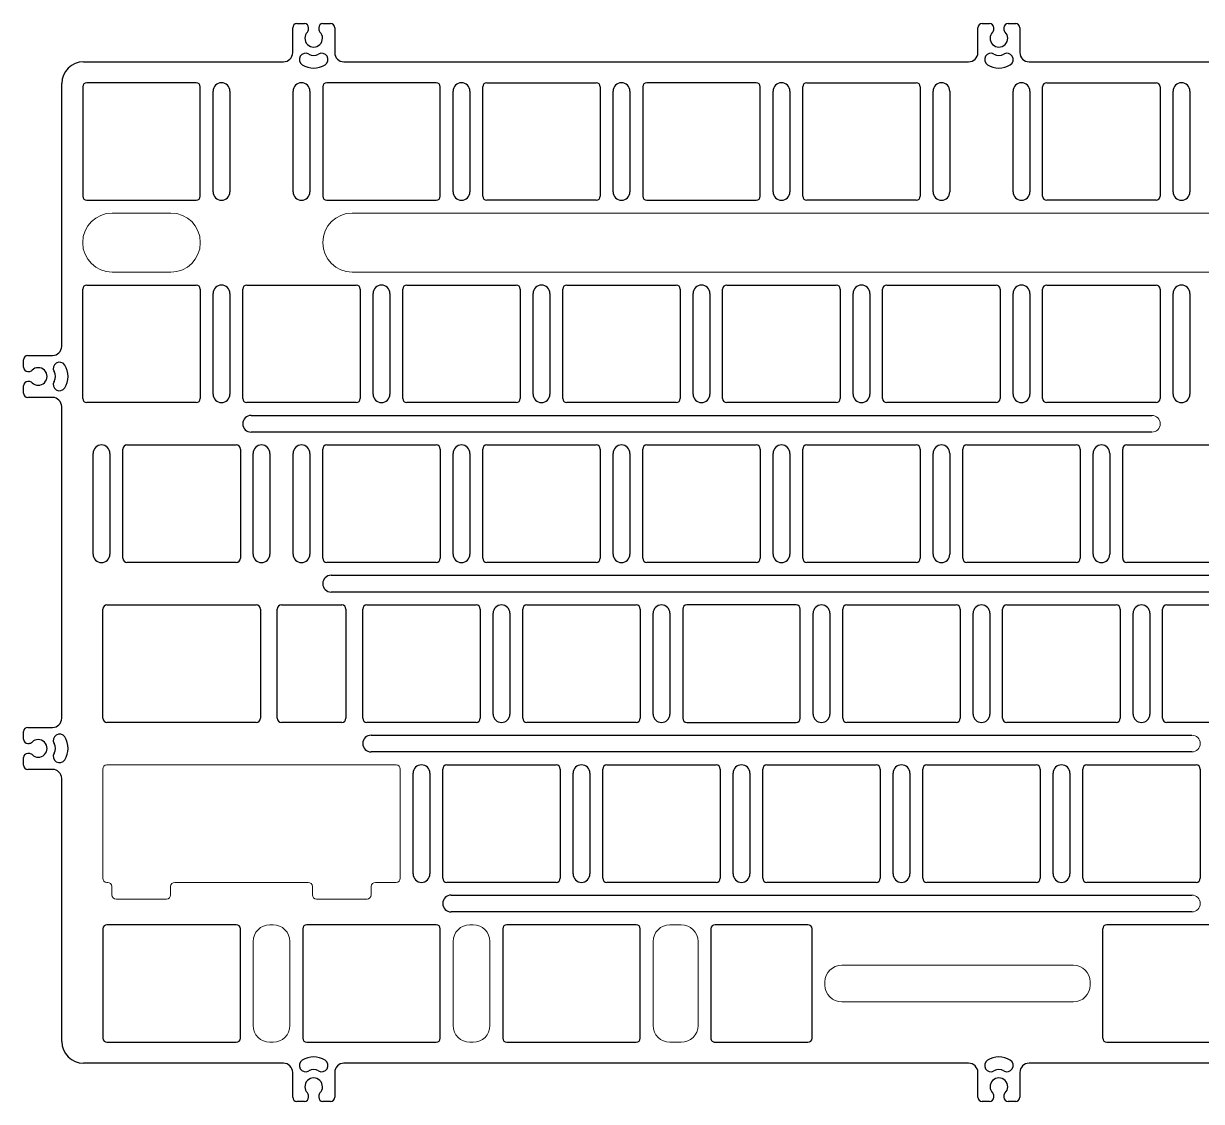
# Model space of a CAD drawing. Header units: millimetres. Extents: x 11762 to 12076, y -129 to 43.
# Drawn here: x 11761.9 to 11902.2, y -85.2 to 43.2 of the extents above; entities that cross this region are included whole.
import ezdxf

# ---------------------------------------------------------------- set-up
doc = ezdxf.new("R2010")
doc.units = ezdxf.units.MM
doc.layers.add('标注', color=3, linetype='Continuous', lineweight=9)

# ---------------------------------------------------------------- blocks, each defined once
blk = doc.blocks.new('zsjrkk')
at = {"color": 7}
for p, q in [((45276.96, -5379.82), (45311.39, -5379.82)), ((45276.46, -5380.32), (45276.46, -5393.32)), ((45311.89, -5380.32), (45311.89, -5393.32)), ((45276.96, -5393.82), (45277.05, -5393.82)), ((45285.05, -5393.82), (45300.93, -5393.82)), ((45308.93, -5393.82), (45311.39, -5393.82)), ((45277.55, -5394.32), (45277.55, -5395.32)), ((45284.55, -5394.32), (45284.55, -5395.32)), ((45301.43, -5394.32), (45301.43, -5395.32)), ((45308.43, -5394.32), (45308.43, -5395.32)), ((45278.05, -5395.82), (45284.05, -5395.82)), ((45301.93, -5395.82), (45307.93, -5395.82))]:
    blk.add_line(p, q, dxfattribs=at)
for centre, start, end in [((45276.96, -5380.32), 90, 180), ((45311.39, -5380.32), 0, 90), ((45276.96, -5393.32), 180, 270), ((45277.05, -5394.32), 0, 90), ((45285.05, -5394.32), 90, 180), ((45300.93, -5394.32), 0, 90), ((45308.93, -5394.32), 90, 180), ((45311.39, -5393.32), 270, 0), ((45278.05, -5395.32), 180, 270), ((45284.05, -5395.32), 270, 0), ((45301.93, -5395.32), 180, 270), ((45307.93, -5395.32), 270, 0)]:
    blk.add_arc(centre, 0.5, start, end, dxfattribs=at)

msp = doc.modelspace()

# ---------------------------------------------------------------- linework, layer by layer
at = {"color": 7, "linetype": 'Continuous'}
for p, q in [((11793.95, 39.72), (11793.95, 42.67)), ((11794.45, 43.17), (11795.35, 43.17)), ((11795.85, 42.51), (11795.85, 42.67)), ((11797.05, 42.67), (11797.05, 42.51)), ((11797.55, 43.17), (11798.45, 43.17)), ((11798.95, 42.67), (11798.95, 39.72)), ((11875.54, 39.72), (11875.54, 42.67)), ((11876.04, 43.17), (11876.94, 43.17)), ((11877.44, 42.51), (11877.44, 42.67)), ((11878.64, 42.67), (11878.64, 42.51)), ((11879.14, 43.17), (11880.04, 43.17)), ((11880.54, 42.67), (11880.54, 39.72)), ((11769.05, 38.62), (11792.85, 38.62)), ((11800.05, 38.62), (11874.44, 38.62)), ((11881.64, 38.62), (11956.02, 38.62)), ((11766.45, 4.71), (11766.45, 36.02)), ((11768.95, 35.62), (11768.95, 22.62)), ((11782.45, 36.12), (11769.45, 36.12)), ((11782.95, 22.62), (11782.95, 35.62)), ((11797.53, 35.62), (11797.53, 22.62)), ((11811.03, 36.12), (11798.03, 36.12)), ((11811.53, 22.62), (11811.53, 35.62)), ((11816.58, 22.62), (11816.58, 35.62)), ((11817.08, 36.12), (11830.08, 36.12)), ((11830.58, 35.62), (11830.58, 22.62)), ((11835.63, 35.62), (11835.63, 22.62)), ((11849.13, 36.12), (11836.13, 36.12)), ((11849.63, 22.62), (11849.63, 35.62)), ((11854.68, 22.62), (11854.68, 35.62)), ((11855.18, 36.12), (11868.18, 36.12)), ((11868.68, 35.62), (11868.68, 22.62)), ((11883.25, 22.62), (11883.25, 35.62)), ((11883.75, 36.12), (11896.75, 36.12)), ((11897.25, 35.62), (11897.25, 22.62)), ((11769.45, 22.12), (11782.45, 22.12)), ((11798.03, 22.12), (11811.03, 22.12)), ((11830.08, 22.12), (11817.08, 22.12)), ((11836.13, 22.12), (11849.13, 22.12)), ((11868.18, 22.12), (11855.18, 22.12)), ((11896.75, 22.12), (11883.75, 22.12)), ((11768.95, -1.48), (11768.95, 11.52)), ((11769.45, 12.02), (11782.45, 12.02)), ((11782.95, 11.52), (11782.95, -1.48)), ((11788, -1.48), (11788, 11.52)), ((11788.5, 12.02), (11801.5, 12.02)), ((11802, 11.52), (11802, -1.48)), ((11807.05, -1.48), (11807.05, 11.52)), ((11807.55, 12.02), (11820.55, 12.02)), ((11821.05, 11.52), (11821.05, -1.48)), ((11826.1, -1.48), (11826.1, 11.52)), ((11826.6, 12.02), (11839.6, 12.02)), ((11840.1, 11.52), (11840.1, -1.48)), ((11845.15, -1.48), (11845.15, 11.52)), ((11845.65, 12.02), (11858.65, 12.02)), ((11859.15, 11.52), (11859.15, -1.48)), ((11864.2, -1.48), (11864.2, 11.52)), ((11864.7, 12.02), (11877.7, 12.02)), ((11878.2, 11.52), (11878.2, -1.48)), ((11883.25, -1.48), (11883.25, 11.52)), ((11883.75, 12.02), (11896.75, 12.02)), ((11897.25, 11.52), (11897.25, -1.48)), ((11761.9, 2.23), (11761.9, 3.13)), ((11762.4, 3.63), (11765.35, 3.63)), ((11762.4, 1.73), (11762.56, 1.73)), ((11761.9, -0.87), (11761.9, 0.03)), ((11762.56, 0.53), (11762.4, 0.53)), ((11765.35, -1.37), (11762.4, -1.37)), ((11766.45, -39.59), (11766.45, -2.46)), ((11782.45, -1.98), (11769.45, -1.98)), ((11801.5, -1.98), (11788.5, -1.98)), ((11820.55, -1.98), (11807.55, -1.98)), ((11839.6, -1.98), (11826.6, -1.98)), ((11858.65, -1.98), (11845.65, -1.98)), ((11877.7, -1.98), (11864.7, -1.98)), ((11896.75, -1.98), (11883.75, -1.98)), ((11773.72, -20.53), (11773.72, -7.53)), ((11774.22, -7.03), (11787.22, -7.03)), ((11787.72, -7.53), (11787.72, -20.53)), ((11797.53, -20.53), (11797.53, -7.53)), ((11798.03, -7.03), (11811.03, -7.03)), ((11811.53, -7.53), (11811.53, -20.53)), ((11816.58, -20.53), (11816.58, -7.53)), ((11817.08, -7.03), (11830.08, -7.03)), ((11830.58, -7.53), (11830.58, -20.53)), ((11835.63, -20.53), (11835.63, -7.53)), ((11836.13, -7.03), (11849.13, -7.03)), ((11849.63, -7.53), (11849.63, -20.53)), ((11854.68, -20.53), (11854.68, -7.53)), ((11855.18, -7.03), (11868.18, -7.03)), ((11868.68, -7.53), (11868.68, -20.53)), ((11873.73, -20.53), (11873.73, -7.53)), ((11874.23, -7.03), (11887.23, -7.03)), ((11887.73, -7.53), (11887.73, -20.53)), ((11892.78, -20.53), (11892.78, -7.53)), ((11893.28, -7.03), (11906.28, -7.03)), ((11787.22, -21.03), (11774.22, -21.03)), ((11811.03, -21.03), (11798.03, -21.03)), ((11830.08, -21.03), (11817.08, -21.03)), ((11849.13, -21.03), (11836.13, -21.03)), ((11868.18, -21.03), (11855.18, -21.03)), ((11887.23, -21.03), (11874.23, -21.03)), ((11906.28, -21.03), (11893.28, -21.03)), ((11771.34, -39.58), (11771.34, -26.58)), ((11771.84, -26.08), (11789.6, -26.08)), ((11790.1, -26.58), (11790.1, -39.58)), ((11792.1, -39.58), (11792.1, -26.58)), ((11792.6, -26.08), (11799.79, -26.08)), ((11800.29, -26.58), (11800.29, -39.58)), ((11802.29, -39.58), (11802.29, -26.58)), ((11802.79, -26.08), (11815.79, -26.08)), ((11816.29, -26.58), (11816.29, -39.58)), ((11821.34, -39.58), (11821.34, -26.58)), ((11821.84, -26.08), (11834.84, -26.08)), ((11835.34, -26.58), (11835.34, -39.58)), ((11840.39, -26.58), (11840.39, -39.58)), ((11853.89, -26.08), (11840.89, -26.08)), ((11854.39, -39.58), (11854.39, -26.58)), ((11859.44, -39.58), (11859.44, -26.58)), ((11859.94, -26.08), (11872.94, -26.08)), ((11873.44, -26.58), (11873.44, -39.58)), ((11878.49, -39.58), (11878.49, -26.58)), ((11878.99, -26.08), (11891.99, -26.08)), ((11892.49, -26.58), (11892.49, -39.58)), ((11897.54, -39.58), (11897.54, -26.58)), ((11898.04, -26.08), (11911.04, -26.08)), ((11789.6, -40.08), (11771.84, -40.08)), ((11799.79, -40.08), (11792.6, -40.08)), ((11815.79, -40.08), (11802.79, -40.08)), ((11834.84, -40.08), (11821.84, -40.08)), ((11840.89, -40.08), (11853.89, -40.08)), ((11872.94, -40.08), (11859.94, -40.08)), ((11891.99, -40.08), (11878.99, -40.08)), ((11911.04, -40.08), (11898.04, -40.08)), ((11761.9, -42.07), (11761.9, -41.17)), ((11762.4, -40.67), (11765.35, -40.67)), ((11762.4, -42.57), (11762.56, -42.57)), ((11761.9, -45.17), (11761.9, -44.27)), ((11762.56, -43.77), (11762.4, -43.77)), ((11765.35, -45.67), (11762.4, -45.67)), ((11811.82, -58.63), (11811.82, -45.63)), ((11812.32, -45.13), (11825.32, -45.13)), ((11825.82, -45.63), (11825.82, -58.63)), ((11830.87, -58.63), (11830.87, -45.63)), ((11831.37, -45.13), (11844.37, -45.13)), ((11844.87, -45.63), (11844.87, -58.63)), ((11849.92, -58.63), (11849.92, -45.63)), ((11850.42, -45.13), (11863.42, -45.13)), ((11863.92, -45.63), (11863.92, -58.63)), ((11868.97, -58.63), (11868.97, -45.63)), ((11869.47, -45.13), (11882.47, -45.13)), ((11882.97, -45.63), (11882.97, -58.63)), ((11888.02, -58.63), (11888.02, -45.63)), ((11888.52, -45.13), (11901.52, -45.13)), ((11902.02, -45.63), (11902.02, -58.63)), ((11766.45, -78.08), (11766.45, -46.76)), ((11825.32, -59.13), (11812.32, -59.13)), ((11844.37, -59.13), (11831.37, -59.13)), ((11863.42, -59.13), (11850.42, -59.13)), ((11882.47, -59.13), (11869.47, -59.13)), ((11901.52, -59.13), (11888.52, -59.13)), ((11787.22, -64.18), (11771.84, -64.18)), ((11811.03, -64.18), (11795.65, -64.18)), ((11834.84, -64.18), (11819.46, -64.18)), ((11855.31, -64.18), (11844.24, -64.18)), ((11915.8, -64.18), (11890.9, -64.18)), ((11771.34, -64.68), (11771.34, -77.68)), ((11787.72, -77.68), (11787.72, -64.68)), ((11795.15, -64.68), (11795.15, -77.68)), ((11811.53, -77.68), (11811.53, -64.68)), ((11818.96, -64.68), (11818.96, -77.68)), ((11835.34, -77.68), (11835.34, -64.68)), ((11843.75, -64.68), (11843.75, -77.68)), ((11855.8, -77.68), (11855.81, -64.68)), ((11771.84, -78.18), (11787.22, -78.18)), ((11795.65, -78.18), (11811.03, -78.18)), ((11819.46, -78.18), (11834.84, -78.18)), ((11844.25, -78.18), (11855.3, -78.18)), ((11890.9, -78.18), (11915.8, -78.18)), ((11792.85, -80.68), (11769.05, -80.68)), ((11874.44, -80.68), (11800.05, -80.68)), ((11956.02, -80.68), (11881.64, -80.68)), ((11793.95, -84.73), (11793.95, -81.78)), ((11798.95, -81.78), (11798.95, -84.73)), ((11875.54, -84.73), (11875.54, -81.78)), ((11880.54, -81.78), (11880.54, -84.73)), ((11795.35, -85.23), (11794.45, -85.23)), ((11795.85, -84.73), (11795.85, -84.57)), ((11797.05, -84.57), (11797.05, -84.73)), ((11798.45, -85.23), (11797.55, -85.23)), ((11876.94, -85.23), (11876.04, -85.23)), ((11877.44, -84.73), (11877.44, -84.57)), ((11878.64, -84.57), (11878.64, -84.73)), ((11880.04, -85.23), (11879.14, -85.23))]:
    msp.add_line(p, q, dxfattribs=at)
at = {"color": 2, "linetype": 'Continuous'}
for p, q in [((11784.48, 23.12), (11784.48, 35.12)), ((11786.48, 35.12), (11786.48, 23.12)), ((11794, 23.12), (11794, 35.12)), ((11796, 35.12), (11796, 23.12)), ((11813.05, 23.12), (11813.05, 35.12)), ((11815.05, 35.12), (11815.05, 23.12)), ((11832.1, 23.12), (11832.1, 35.12)), ((11834.1, 35.12), (11834.1, 23.12)), ((11851.15, 23.12), (11851.15, 35.12)), ((11853.15, 35.12), (11853.15, 23.12)), ((11870.2, 23.12), (11870.2, 35.12)), ((11872.2, 35.12), (11872.2, 23.12)), ((11879.73, 23.12), (11879.73, 35.12)), ((11881.73, 35.12), (11881.73, 23.12)), ((11898.78, 23.12), (11898.78, 35.12)), ((11900.78, 35.12), (11900.78, 23.12)), ((11784.48, -0.98), (11784.48, 11.02)), ((11786.48, 11.02), (11786.48, -0.98)), ((11803.53, -0.98), (11803.53, 11.02)), ((11805.53, 11.02), (11805.53, -0.98)), ((11822.58, -0.98), (11822.58, 11.02)), ((11824.58, 11.02), (11824.58, -0.98)), ((11841.63, -0.98), (11841.63, 11.02)), ((11843.63, 11.02), (11843.63, -0.98)), ((11860.68, -0.98), (11860.68, 11.02)), ((11862.68, 11.02), (11862.68, -0.98)), ((11879.73, -0.98), (11879.73, 11.02)), ((11881.73, 11.02), (11881.73, -0.98)), ((11898.78, -0.98), (11898.78, 11.02)), ((11900.78, 11.02), (11900.78, -0.98)), ((11789, -3.5), (11896.25, -3.5)), ((11896.25, -5.5), (11789, -5.5)), ((11770.19, -20.03), (11770.19, -8.03)), ((11772.19, -8.03), (11772.19, -20.03)), ((11789.24, -20.03), (11789.24, -8.03)), ((11791.24, -8.03), (11791.24, -20.03)), ((11794, -20.03), (11794, -8.03)), ((11796, -8.03), (11796, -20.03)), ((11813.05, -20.03), (11813.05, -8.03)), ((11815.05, -8.03), (11815.05, -20.03)), ((11832.1, -20.03), (11832.1, -8.03)), ((11834.1, -8.03), (11834.1, -20.03)), ((11851.15, -20.03), (11851.15, -8.03)), ((11853.15, -8.03), (11853.15, -20.03)), ((11870.2, -20.03), (11870.2, -8.03)), ((11872.2, -8.03), (11872.2, -20.03)), ((11889.25, -20.03), (11889.25, -8.03)), ((11891.25, -8.03), (11891.25, -20.03)), ((11798.53, -22.55), (11905.78, -22.55)), ((11905.78, -24.55), (11798.53, -24.55)), ((11817.82, -39.08), (11817.82, -27.08)), ((11819.82, -27.08), (11819.82, -39.08)), ((11836.87, -39.08), (11836.87, -27.08)), ((11838.87, -27.08), (11838.87, -39.08)), ((11855.92, -39.08), (11855.92, -27.08)), ((11857.92, -27.08), (11857.92, -39.08)), ((11874.97, -39.08), (11874.97, -27.08)), ((11876.97, -27.08), (11876.97, -39.08)), ((11894.02, -39.08), (11894.02, -27.08)), ((11896.02, -27.08), (11896.02, -39.08)), ((11803.29, -41.6), (11901.02, -41.6)), ((11901.02, -43.6), (11803.29, -43.6)), ((11808.29, -58.13), (11808.29, -46.13)), ((11810.29, -46.13), (11810.29, -58.13)), ((11827.34, -58.13), (11827.34, -46.13)), ((11829.34, -46.13), (11829.34, -58.13)), ((11846.39, -58.13), (11846.39, -46.13)), ((11848.39, -46.13), (11848.39, -58.13)), ((11865.44, -58.13), (11865.44, -46.13)), ((11867.44, -46.13), (11867.44, -58.13)), ((11884.49, -58.13), (11884.49, -46.13)), ((11886.49, -46.13), (11886.49, -58.13)), ((11812.82, -60.65), (11901.02, -60.65)), ((11901.02, -62.65), (11812.82, -62.65))]:
    msp.add_line(p, q, dxfattribs=at)
at = {"color": 7}
msp.add_line((11890.4, -77.68), (11890.4, -64.68), dxfattribs=at)
at = {"color": 7, "linetype": 'Continuous'}
for centre, radius, start, end in [((11794.45, 42.67), 0.5, 90, 180), ((11795.35, 42.67), 0.5, 360, 90), ((11796.45, 41.42), 1.05, 135.2111, 44.7937), ((11795.35, 42.51), 0.5, 315.2111, 0), ((11797.55, 42.67), 0.5, 90, 180), ((11797.55, 42.51), 0.5, 180, 224.7937), ((11798.45, 42.67), 0.5, 0, 90), ((11876.04, 42.67), 0.5, 90, 180), ((11876.94, 42.67), 0.5, 360, 90), ((11878.04, 41.42), 1.05, 135.2111, 44.7937), ((11876.94, 42.51), 0.5, 315.2111, 0), ((11879.14, 42.67), 0.5, 90, 180), ((11879.14, 42.51), 0.5, 180, 224.7937), ((11880.04, 42.67), 0.5, 0, 90), ((11792.85, 39.72), 1.1, 270, 0), ((11800.05, 39.72), 1.1, 180, 270), ((11874.44, 39.72), 1.1, 270, 0), ((11881.64, 39.72), 1.1, 180, 270), ((11769.05, 36.02), 2.6, 90, 180), ((11769.45, 35.62), 0.5, 90, 180), ((11782.45, 35.62), 0.5, 0, 90), ((11798.03, 35.62), 0.5, 90, 180), ((11811.03, 35.62), 0.5, 0, 90), ((11817.08, 35.62), 0.5, 90, 180), ((11830.08, 35.62), 0.5, 0, 90), ((11836.13, 35.62), 0.5, 90, 180), ((11849.13, 35.62), 0.5, 0, 90), ((11855.18, 35.62), 0.5, 90, 180), ((11868.18, 35.62), 0.5, 0, 90), ((11883.75, 35.62), 0.5, 90, 180), ((11896.75, 35.62), 0.5, 0, 90), ((11769.45, 22.62), 0.5, 180, 270), ((11782.45, 22.62), 0.5, 270, 0), ((11798.03, 22.62), 0.5, 180, 270), ((11811.03, 22.62), 0.5, 270, 0), ((11817.08, 22.62), 0.5, 180, 270), ((11830.08, 22.62), 0.5, 270, 0), ((11836.13, 22.62), 0.5, 180, 270), ((11849.13, 22.62), 0.5, 270, 0), ((11855.18, 22.62), 0.5, 180, 270), ((11868.18, 22.62), 0.5, 270, 0), ((11883.75, 22.62), 0.5, 180, 270), ((11896.75, 22.62), 0.5, 270, 0), ((11769.45, 11.52), 0.5, 90, 180), ((11782.45, 11.52), 0.5, 0, 90), ((11788.5, 11.52), 0.5, 90, 180), ((11801.5, 11.52), 0.5, 0, 90), ((11807.55, 11.52), 0.5, 90, 180), ((11820.55, 11.52), 0.5, 0, 90), ((11826.6, 11.52), 0.5, 90, 180), ((11839.6, 11.52), 0.5, 0, 90), ((11845.65, 11.52), 0.5, 90, 180), ((11858.65, 11.52), 0.5, 0, 90), ((11864.7, 11.52), 0.5, 90, 180), ((11877.7, 11.52), 0.5, 0, 90), ((11883.75, 11.52), 0.5, 90, 180), ((11896.75, 11.52), 0.5, 0, 90), ((11765.35, 4.73), 1.1, 270, 359.2084), ((11762.4, 3.13), 0.5, 90, 180), ((11762.4, 2.23), 0.5, 180, 270), ((11762.56, 2.23), 0.5, 270, 314.7937), ((11763.65, 1.13), 1.05, 225.2111, 134.7937), ((11762.4, 0.03), 0.5, 90, 180), ((11762.56, 0.03), 0.5, 45.2111, 90), ((11762.4, -0.87), 0.5, 180, 270), ((11765.35, -2.47), 1.1, 0.7916, 90), ((11769.45, -1.48), 0.5, 180, 270), ((11782.45, -1.48), 0.5, 270, 0), ((11788.5, -1.48), 0.5, 180, 270), ((11801.5, -1.48), 0.5, 270, 0), ((11807.55, -1.48), 0.5, 180, 270), ((11820.55, -1.48), 0.5, 270, 0), ((11826.6, -1.48), 0.5, 180, 270), ((11839.6, -1.48), 0.5, 270, 360), ((11845.65, -1.48), 0.5, 180, 270), ((11858.65, -1.48), 0.5, 270, 0), ((11864.7, -1.48), 0.5, 180, 270), ((11877.7, -1.48), 0.5, 270, 0), ((11883.75, -1.48), 0.5, 180, 270), ((11896.75, -1.48), 0.5, 270, 0), ((11774.22, -7.53), 0.5, 90, 180), ((11787.22, -7.53), 0.5, 0, 90), ((11798.03, -7.53), 0.5, 90, 180), ((11811.03, -7.53), 0.5, 0, 90), ((11817.08, -7.53), 0.5, 90, 180), ((11830.08, -7.53), 0.5, 0, 90), ((11836.13, -7.53), 0.5, 90, 180), ((11849.13, -7.53), 0.5, 0, 90), ((11855.18, -7.53), 0.5, 90, 180), ((11868.18, -7.53), 0.5, 0, 90), ((11874.23, -7.53), 0.5, 90, 180), ((11887.23, -7.53), 0.5, 0, 90), ((11893.28, -7.53), 0.5, 90, 180), ((11774.22, -20.53), 0.5, 180, 270), ((11787.22, -20.53), 0.5, 270, 0), ((11798.03, -20.53), 0.5, 180, 270), ((11811.03, -20.53), 0.5, 270, 0), ((11817.08, -20.53), 0.5, 180, 270), ((11830.08, -20.53), 0.5, 270, 0), ((11836.13, -20.53), 0.5, 180, 270), ((11849.13, -20.53), 0.5, 270, 0), ((11855.18, -20.53), 0.5, 180, 270), ((11868.18, -20.53), 0.5, 270, 360), ((11874.23, -20.53), 0.5, 180, 270), ((11887.23, -20.53), 0.5, 270, 360), ((11893.28, -20.53), 0.5, 180, 270), ((11771.84, -26.58), 0.5, 90, 180), ((11789.6, -26.58), 0.5, 0, 90), ((11792.6, -26.58), 0.5, 90, 180), ((11799.79, -26.58), 0.5, 0, 90), ((11802.79, -26.58), 0.5, 90, 180), ((11815.79, -26.58), 0.5, 0, 90), ((11821.84, -26.58), 0.5, 90, 180), ((11834.84, -26.58), 0.5, 0, 90), ((11840.89, -26.58), 0.5, 90, 180), ((11853.89, -26.58), 0.5, 0, 90), ((11859.94, -26.58), 0.5, 90, 180), ((11872.94, -26.58), 0.5, 0, 90), ((11878.99, -26.58), 0.5, 90, 180), ((11891.99, -26.58), 0.5, 0, 90), ((11898.04, -26.58), 0.5, 90, 180), ((11765.35, -39.57), 1.1, 270, 359.2084), ((11771.84, -39.58), 0.5, 180, 270), ((11789.6, -39.58), 0.5, 270, 0), ((11792.6, -39.58), 0.5, 180, 270), ((11799.79, -39.58), 0.5, 270, 0), ((11802.79, -39.58), 0.5, 180, 270), ((11815.79, -39.58), 0.5, 270, 0), ((11821.84, -39.58), 0.5, 180, 270), ((11834.84, -39.58), 0.5, 270, 360), ((11840.89, -39.58), 0.5, 180, 270), ((11853.89, -39.58), 0.5, 270, 0), ((11859.94, -39.58), 0.5, 180, 270), ((11872.94, -39.58), 0.5, 270, 0), ((11878.99, -39.58), 0.5, 180, 270), ((11891.99, -39.58), 0.5, 270, 360), ((11898.04, -39.58), 0.5, 180, 270), ((11762.4, -41.17), 0.5, 90, 180), ((11762.4, -42.07), 0.5, 180, 270), ((11762.56, -42.07), 0.5, 270, 314.7937), ((11763.65, -43.17), 1.05, 225.2111, 134.7937), ((11762.4, -44.27), 0.5, 90, 180), ((11762.56, -44.27), 0.5, 45.2111, 90), ((11762.4, -45.17), 0.5, 180, 270), ((11765.35, -46.77), 1.1, 0.7916, 90), ((11812.32, -45.63), 0.5, 90, 180), ((11825.32, -45.63), 0.5, 0, 90), ((11831.37, -45.63), 0.5, 90, 180), ((11844.37, -45.63), 0.5, 0, 90), ((11850.42, -45.63), 0.5, 90, 180), ((11863.42, -45.63), 0.5, 0, 90), ((11869.47, -45.63), 0.5, 90, 180), ((11882.47, -45.63), 0.5, 0, 90), ((11888.52, -45.63), 0.5, 90, 180), ((11901.52, -45.63), 0.5, 0, 90), ((11812.32, -58.63), 0.5, 180, 270), ((11825.32, -58.63), 0.5, 270, 0), ((11831.37, -58.63), 0.5, 180, 270), ((11844.37, -58.63), 0.5, 270, 360), ((11850.42, -58.63), 0.5, 180, 270), ((11863.42, -58.63), 0.5, 270, 0), ((11869.47, -58.63), 0.5, 180, 270), ((11882.47, -58.63), 0.5, 270, 0), ((11888.52, -58.63), 0.5, 180, 270), ((11901.52, -58.63), 0.5, 270, 0), ((11771.84, -64.68), 0.5, 90, 180), ((11787.22, -64.68), 0.5, 0, 90), ((11795.65, -64.68), 0.5, 90, 180), ((11811.03, -64.68), 0.5, 0, 90), ((11819.46, -64.68), 0.5, 90, 180), ((11834.84, -64.68), 0.5, 0, 90), ((11844.25, -64.68), 0.5, 90, 180), ((11855.31, -64.68), 0.5, 0, 90), ((11769.05, -78.08), 2.6, 180, 270), ((11771.84, -77.68), 0.5, 180, 270), ((11787.22, -77.68), 0.5, 270, 0), ((11795.65, -77.68), 0.5, 180, 270), ((11811.03, -77.68), 0.5, 270, 0), ((11819.46, -77.68), 0.5, 180, 270), ((11834.84, -77.68), 0.5, 270, 0), ((11844.25, -77.68), 0.5, 179.9862, 270), ((11855.3, -77.68), 0.5, 270, 0), ((11792.85, -81.78), 1.1, 0, 90), ((11800.05, -81.78), 1.1, 90, 180), ((11874.44, -81.78), 1.1, 0, 90), ((11881.64, -81.78), 1.1, 90, 180), ((11796.45, -83.48), 1.05, 315.2111, 224.7937), ((11878.04, -83.48), 1.05, 315.2111, 224.7937), ((11794.45, -84.73), 0.5, 180, 270), ((11795.35, -84.73), 0.5, 270, 0), ((11795.35, -84.57), 0.5, 360, 44.7937), ((11797.55, -84.57), 0.5, 135.2111, 180), ((11797.55, -84.73), 0.5, 180, 270), ((11798.45, -84.73), 0.5, 270, 0), ((11876.04, -84.73), 0.5, 180, 270), ((11876.94, -84.73), 0.5, 270, 0), ((11876.94, -84.57), 0.5, 360, 44.7937), ((11879.14, -84.57), 0.5, 135.2111, 180), ((11879.14, -84.73), 0.5, 180, 270), ((11880.04, -84.73), 0.5, 270, 0)]:
    msp.add_arc(centre, radius, start, end, dxfattribs=at)
at = {"color": 2, "linetype": 'Continuous'}
for centre, radius, start, end in [((11795.5, 38.88), 0.75, 60.6014, 236.798), ((11796.45, 40.47), 1.1, 238.0802, 301.9198), ((11797.4, 38.88), 0.75, 303.202, 119.3986), ((11877.09, 38.88), 0.75, 60.6014, 236.798), ((11878.04, 40.47), 1.1, 238.0802, 301.9198), ((11878.99, 38.88), 0.75, 303.202, 119.3986), ((11796.45, 40.47), 2.6, 238.4376, 301.5624), ((11878.04, 40.47), 2.6, 238.4376, 301.5624), ((11785.48, 35.12), 1, 0, 180), ((11795, 35.12), 1, 0, 180), ((11814.05, 35.12), 1, 0, 180), ((11833.1, 35.12), 1, 0, 180), ((11852.15, 35.12), 1, 0, 180), ((11871.2, 35.12), 1, 0, 180), ((11880.73, 35.12), 1, 0, 180), ((11899.78, 35.12), 1, 0, 180), ((11785.48, 23.12), 1, 180, 0), ((11795, 23.12), 1, 180, 0), ((11814.05, 23.12), 1, 180, 0), ((11833.1, 23.12), 1, 180, 0), ((11852.15, 23.12), 1, 180, 0), ((11871.2, 23.12), 1, 180, 0), ((11880.73, 23.12), 1, 180, 0), ((11899.78, 23.12), 1, 180, 0), ((11785.48, 11.02), 1, 0, 180), ((11804.53, 11.02), 1, 0, 180), ((11823.58, 11.02), 1, 0, 180), ((11842.63, 11.02), 1, 0, 180), ((11861.68, 11.02), 1, 0, 180), ((11880.73, 11.02), 1, 0, 180), ((11899.78, 11.02), 1, 0, 180), ((11766.19, 2.08), 0.75, 33.202, 209.3986), ((11764.6, 1.13), 1.1, 328.0802, 31.9198), ((11764.6, 1.13), 2.6, 328.4376, 31.5624), ((11766.19, 0.18), 0.75, 150.6014, 326.798), ((11785.48, -0.98), 1, 180, 0), ((11804.53, -0.98), 1, 180, 0), ((11823.58, -0.98), 1, 180, 0), ((11842.63, -0.98), 1, 180, 0), ((11861.68, -0.98), 1, 180, 0), ((11880.73, -0.98), 1, 180, 0), ((11899.78, -0.98), 1, 180, 0), ((11789, -4.5), 1, 90, 270), ((11771.19, -8.03), 1, 0, 180), ((11790.24, -8.03), 1, 0, 180), ((11795, -8.03), 1, 0, 180), ((11814.05, -8.03), 1, 0, 180), ((11833.1, -8.03), 1, 0, 180), ((11852.15, -8.03), 1, 0, 180), ((11871.2, -8.03), 1, 0, 180), ((11890.25, -8.03), 1, 0, 180), ((11771.19, -20.03), 1, 180, 0), ((11790.24, -20.03), 1, 180, 0), ((11795, -20.03), 1, 180, 0), ((11814.05, -20.03), 1, 180, 0), ((11833.1, -20.03), 1, 180, 0), ((11852.15, -20.03), 1, 180, 0), ((11871.2, -20.03), 1, 180, 0), ((11890.25, -20.03), 1, 180, 0), ((11798.53, -23.55), 1, 90, 270), ((11818.82, -27.08), 1, 0, 180), ((11837.87, -27.08), 1, 0, 180), ((11856.92, -27.08), 1, 0, 180), ((11875.97, -27.08), 1, 0, 180), ((11895.02, -27.08), 1, 0, 180), ((11818.82, -39.08), 1, 180, 0), ((11837.87, -39.08), 1, 180, 0), ((11856.92, -39.08), 1, 180, 0), ((11875.97, -39.08), 1, 180, 0), ((11895.02, -39.08), 1, 180, 0), ((11766.19, -42.22), 0.75, 33.202, 209.3986), ((11764.6, -43.17), 2.6, 328.4376, 31.5624), ((11803.29, -42.6), 1, 90, 270), ((11764.6, -43.17), 1.1, 328.0802, 31.9198), ((11766.19, -44.12), 0.75, 150.6014, 326.798), ((11809.29, -46.13), 1, 0, 180), ((11828.34, -46.13), 1, 0, 180), ((11847.39, -46.13), 1, 0, 180), ((11866.44, -46.13), 1, 0, 180), ((11885.49, -46.13), 1, 0, 180), ((11809.29, -58.13), 1, 180, 0), ((11828.34, -58.13), 1, 180, 0), ((11847.39, -58.13), 1, 180, 0), ((11866.44, -58.13), 1, 180, 0), ((11885.49, -58.13), 1, 180, 0), ((11812.82, -61.65), 1, 90, 270), ((11796.45, -82.53), 2.6, 58.4376, 121.5624), ((11878.04, -82.53), 2.6, 58.4376, 121.5624), ((11795.5, -80.94), 0.75, 123.202, 299.3986), ((11797.4, -80.94), 0.75, 240.6014, 56.798), ((11877.09, -80.94), 0.75, 123.202, 299.3986), ((11878.99, -80.94), 0.75, 240.6014, 56.798), ((11796.45, -82.53), 1.1, 58.0802, 121.9198), ((11878.04, -82.53), 1.1, 58.0802, 121.9198)]:
    msp.add_arc(centre, radius, start, end, dxfattribs=at)
at = {"color": 7}
for centre, start, end in [((11890.9, -64.68), 90, 180), ((11890.9, -77.68), 180, 270)]:
    msp.add_arc(centre, 0.5, start, end, dxfattribs=at)
at = {"layer": '标注', "color": 2, "lineweight": 0}
for p, q in [((11772.45, 20.6), (11779.45, 20.6)), ((11801.03, 20.6), (11912.8, 20.6)), ((11768.95, 17.1), (11768.95, 17.05)), ((11782.95, 17.1), (11782.95, 17.05)), ((11797.53, 17.1), (11797.53, 17.05)), ((11779.45, 13.55), (11772.45, 13.55)), ((11912.8, 13.55), (11801.03, 13.55)), ((11791.24, -64.18), (11791.62, -64.18)), ((11815.05, -64.18), (11815.44, -64.18)), ((11838.87, -64.18), (11840.22, -64.18)), ((11789.24, -76.18), (11789.24, -66.18)), ((11793.62, -66.18), (11793.62, -76.18)), ((11813.05, -76.18), (11813.05, -66.18)), ((11817.44, -66.18), (11817.44, -76.18)), ((11836.87, -76.18), (11836.87, -66.18)), ((11842.22, -66.18), (11842.22, -76.18)), ((11859.33, -68.99), (11886.91, -68.99)), ((11857.33, -71.37), (11857.33, -70.99)), ((11888.91, -71.37), (11888.91, -70.99)), ((11886.91, -73.37), (11859.33, -73.37)), ((11791.24, -78.18), (11791.62, -78.18)), ((11815.05, -78.18), (11815.44, -78.18)), ((11840.22, -78.18), (11838.87, -78.18))]:
    msp.add_line(p, q, dxfattribs=at)
for centre, radius, start, end in [((11772.45, 17.1), 3.5, 90, 180), ((11779.45, 17.1), 3.5, 360, 90), ((11801.03, 17.1), 3.5, 90, 180), ((11772.45, 17.05), 3.5, 180, 270), ((11779.45, 17.05), 3.5, 270, 360), ((11801.03, 17.05), 3.5, 180, 270), ((11896.25, -4.5), 1, 270, 90), ((11901.02, -42.6), 1, 270, 90), ((11901.02, -61.65), 1, 270, 90), ((11791.24, -66.18), 2, 90, 180), ((11791.62, -66.18), 2, 0, 90), ((11815.05, -66.18), 2, 90, 180), ((11815.44, -66.18), 2, 0, 90), ((11838.87, -66.18), 2, 90, 180), ((11840.22, -66.18), 2, 0, 90), ((11859.33, -70.99), 2, 90, 180), ((11886.91, -70.99), 2, 0, 90), ((11859.33, -71.37), 2, 180, 270), ((11886.91, -71.37), 2, 270, 0), ((11791.24, -76.18), 2, 180, 270), ((11791.62, -76.18), 2, 270, 0), ((11815.05, -76.18), 2, 180, 270), ((11815.44, -76.18), 2, 270, 0), ((11838.87, -76.18), 2, 180, 270), ((11840.22, -76.18), 2, 270, 0)]:
    msp.add_arc(centre, radius, start, end, dxfattribs=at)

# ---------------------------------------------------------------- block references
msp.add_blockref('zsjrkk', (-33505.13, 5334.69), dxfattribs=at)

doc.saveas('drawing.dxf')
